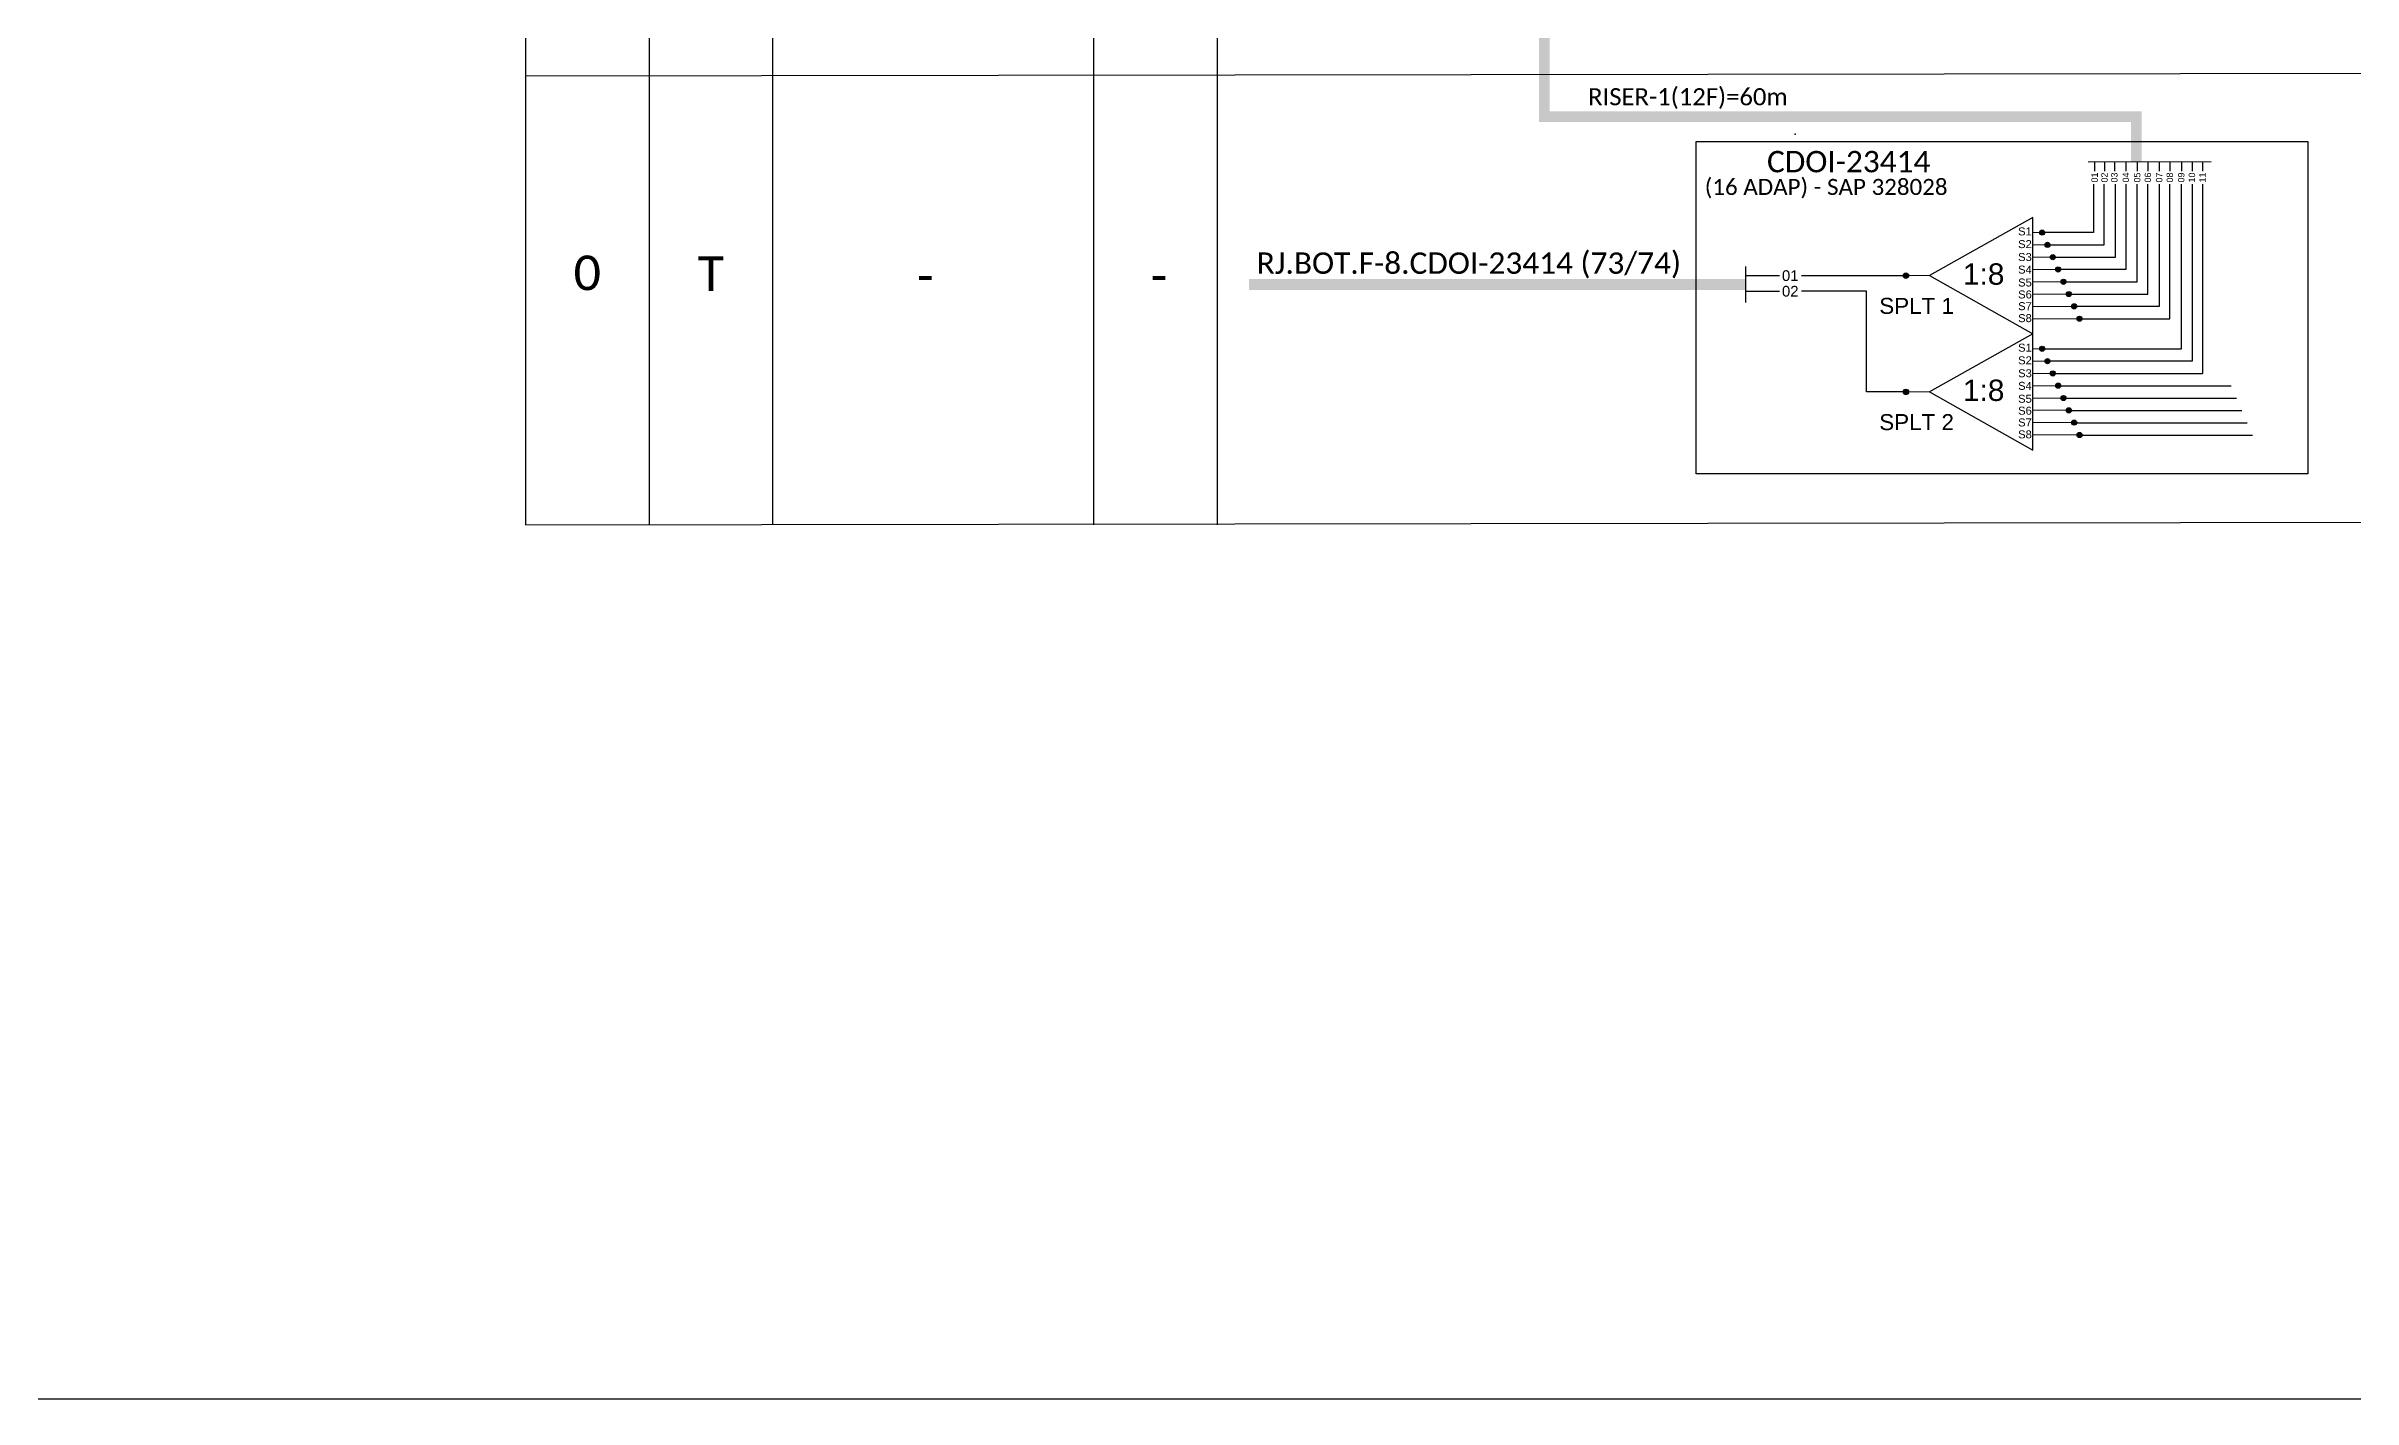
# Model space of a CAD drawing. Header units: metres. Extents: x -1286 to 457, y -500 to 94.
# Drawn here: x 36.4 to 252.2, y -499.8 to -373.2 of the extents above; entities that cross this region are included whole.
import ezdxf
from ezdxf.enums import TextEntityAlignment as Align

# ---------------------------------------------------------------- set-up
doc = ezdxf.new("R2010")
doc.units = ezdxf.units.M
doc.styles.add('ARIAL', font='arial.ttf')
doc.styles.add('WMF-Calibri0', font='calibri.ttf')
doc.linetypes.add('RESERVA', pattern='A,0.5,-0.15,["RESERVA",Standard,S=0.18,R=0,X=0,Y=-0.1],-1.3', length=1.95)

# ---------------------------------------------------------------- blocks, each defined once
blk = doc.blocks.new('SPLT_1-8_DIV_DIR')
h = blk.add_hatch(color=3)
h.dxf.hatch_style = 1
edge = h.paths.add_edge_path()
edge.add_arc((12.77, 4.04), 0.242, 0, 360)
h = blk.add_hatch(color=3)
h.dxf.hatch_style = 1
edge = h.paths.add_edge_path()
edge.add_arc((13.27, 2.88), 0.242, 0, 360)
h = blk.add_hatch(color=3)
h.dxf.hatch_style = 1
edge = h.paths.add_edge_path()
edge.add_arc((13.77, 1.73), 0.242, 0, 360)
h = blk.add_hatch(color=3)
h.dxf.hatch_style = 1
edge = h.paths.add_edge_path()
edge.add_arc((14.27, 0.58), 0.242, 0, 360)
h = blk.add_hatch(color=3)
h.dxf.hatch_style = 1
edge = h.paths.add_edge_path()
edge.add_arc((14.77, -0.58), 0.242, 0, 360)
h = blk.add_hatch(color=3)
h.dxf.hatch_style = 1
edge = h.paths.add_edge_path()
edge.add_arc((15.27, -1.73), 0.242, 0, 360)
h = blk.add_hatch(color=3)
h.dxf.hatch_style = 1
edge = h.paths.add_edge_path()
edge.add_arc((15.77, -2.88), 0.242, 0, 360)
h = blk.add_hatch(color=3)
h.dxf.hatch_style = 1
edge = h.paths.add_edge_path()
edge.add_arc((16.27, -4.04), 0.242, 0, 360)
at = {"color": 1}
blk.add_lwpolyline([(11.89, 5.45), (2.22, 0), (11.89, -5.45), (11.89, 5.45)], dxfattribs=at)
at = {"color": 7, "lineweight": 0}
for points in [[(12.77, 4.04), (11.89, 4.04)], [(11.89, 2.88), (13.27, 2.88)], [(11.89, 1.73), (13.77, 1.73)], [(11.89, 0.58), (14.27, 0.58)], [(11.89, -0.58), (14.77, -0.58)], [(11.89, -1.73), (15.27, -1.73)], [(11.89, -2.88), (15.77, -2.88)], [(11.89, -4.04), (16.27, -4.04)]]:
    blk.add_lwpolyline(points, dxfattribs=at)
at = {"color": 1, "lineweight": 0}
blk.add_lwpolyline([(2.22, 0), (0, 0)], dxfattribs=at)
at = {"color": 3}
for centre in [(12.77, 4.04), (13.27, 2.88), (13.77, 1.73), (14.27, 0.58), (14.77, -0.58), (15.27, -1.73), (15.77, -2.88), (16.27, -4.04)]:
    blk.add_circle(centre, 0.242, dxfattribs=at)
at = {"color": 1, "style": 'ARIAL'}
for s, height, p in [('S1', 0.75, (10.52, 3.77)), ('S2', 0.75, (10.52, 2.58)), ('1:8', 2, (5.35, -0.85)), ('S3', 0.75, (10.52, 1.37)), ('S4', 0.75, (10.52, 0.19)), ('S5', 0.75, (10.52, -1.02)), ('S6', 0.75, (10.52, -2.14)), ('S7', 0.75, (10.52, -3.24)), ('S8', 0.75, (10.52, -4.36))]:
    blk.add_text(s, height=height, dxfattribs=at).set_placement(p)
blk = doc.blocks.new('LEG_CDO64_DIR')
blk.add_point((0, 0))
at = {"color": 1, "style": 'WMF-Calibri0', "flags": 4}
blk.add_attdef('CDO', (-2.62, -3.57), '', height=2, dxfattribs=at)
blk.add_attdef('MODELO', text='', height=1.5, dxfattribs=at).set_placement((-1.52, -5.5), align=Align.CENTER)

msp = doc.modelspace()

# ---------------------------------------------------------------- hatches: boundary and pattern name
h = msp.add_hatch(color=3)
h.dxf.hatch_style = 1
edge = h.paths.add_edge_path()
edge.add_arc((210.43, -394.68), 0.256, 0, 360)
h = msp.add_hatch(color=3)
h.dxf.hatch_style = 1
edge = h.paths.add_edge_path()
edge.add_arc((210.43, -405.56), 0.256, 0, 360)

# ---------------------------------------------------------------- linework, layer by layer
at = {"color": 5}
for p, q in [((236.2, -384.03), (236.2, -384.9)), ((237.2, -384.03), (237.2, -384.9)), ((237.2, -384.03), (237.2, -384.9)), ((238.19, -384.03), (238.19, -384.9)), ((237.2, -386.12), (237.2, -402.68)), ((238.19, -386.12), (238.19, -403.84)), ((237.2, -402.68), (223.61, -402.68)), ((224.18, -403.84), (238.19, -403.84))]:
    msp.add_line(p, q, dxfattribs=at)
at = {"color": 8, "linetype": 'RESERVA', "ltscale": 4}
for p, q in [((224.68, -405), (240.85, -405)), ((225.18, -406.15), (241.35, -406.15)), ((225.68, -407.3), (241.85, -407.3)), ((226.17, -408.45), (242.35, -408.45)), ((226.67, -409.6), (242.85, -409.6))]:
    msp.add_line(p, q, dxfattribs=at)
msp.add_lwpolyline([(-384.06, -499.81), (456.94, -499.81), (456.94, 94.19), (-384.06, 94.19)], close=True)
for points in [[(81.28, -71.15), (81.28, -417.99)], [(92.85, -71.15), (92.85, -417.99)], [(104.43, -417.99), (104.43, -71.15)], [(134.44, -71.15), (134.44, -417.99)], [(146.02, -417.99), (146.02, -71.15)], [(81.28, -375.98), (435.2, -375.48)], [(81.28, -417.99), (435.2, -417.49)]]:
    msp.add_lwpolyline(points)
at = {"color": 5, "const_width": 1}
msp.add_lwpolyline([(231.99, -384.03), (231.99, -379.81), (176.61, -379.81), (176.61, -133.61)], dxfattribs=at)
at = {"color": 1}
msp.add_lwpolyline([(190.81, -382.14), (248.04, -382.14), (248.04, -413.23), (190.81, -413.23)], close=True, dxfattribs=at)
at = {"color": 5}
for points in [[(227.49, -384.03), (239, -384.01)], [(228.09, -384.03), (228.09, -384.9)], [(229.01, -384.03), (229.01, -384.9)], [(229.94, -384.03), (229.94, -384.9)], [(231.02, -384.03), (231.02, -384.9)], [(232.08, -384.03), (232.08, -384.9)], [(233.07, -384.03), (233.07, -384.9)], [(234.13, -384.03), (234.13, -384.9)], [(235.13, -384.03), (235.13, -384.9)], [(227.97, -386.12), (227.97, -390.65), (223.2, -390.65)], [(223.42, -401.53), (236.2, -401.53), (236.2, -386.12)], [(223.92, -391.8), (228.97, -391.8), (228.97, -386.12)], [(224.42, -392.95), (230.03, -392.95), (230.03, -386.12)], [(231.02, -386.12), (231.02, -394.1), (224.7, -394.1)], [(225.41, -395.26), (232.08, -395.26), (232.08, -386.12)], [(225.91, -396.41), (233.07, -396.41), (233.07, -386.12)], [(234.13, -386.12), (234.13, -397.56), (226.2, -397.56)], [(226.91, -398.71), (235.13, -398.72), (235.13, -386.12)]]:
    msp.add_lwpolyline(points, dxfattribs=at)
at = {"color": 1}
msp.add_lwpolyline([(195.45, -397.18), (195.45, -393.83)], dxfattribs=at)
at = {"color": 3}
for points in [[(195.45, -394.68), (198.61, -394.68)], [(200.68, -394.68), (210.43, -394.68)]]:
    msp.add_lwpolyline(points, dxfattribs=at)
at = {"color": 1, "const_width": 1}
msp.add_lwpolyline([(148.97, -395.51), (195.45, -395.51)], dxfattribs=at)
at = {"color": 2}
for points in [[(195.45, -396.14), (198.61, -396.14)], [(210.43, -405.56), (206.74, -405.56), (206.74, -396.14), (200.68, -396.14)]]:
    msp.add_lwpolyline(points, dxfattribs=at)
at = {"color": 3}
for centre in [(210.43, -394.68), (210.43, -405.56)]:
    msp.add_circle(centre, 0.256, dxfattribs=at)

# ---------------------------------------------------------------- block references
ref = msp.add_blockref('LEG_CDO64_DIR', (200.06, -381.43))
ref.add_attrib('CDO', 'CDOI-23414', (197.44, -385.01), dxfattribs={"color": 1, "height": 2, "style": 'WMF-Calibri0'})
ref.add_attrib('MODELO', '(16 ADAP) - SAP 328028', dxfattribs={"color": 1, "height": 1.5, "style": 'WMF-Calibri0'}).set_placement((202.97, -387.13), align=Align.CENTER)
at = {"xscale": 0.9982254764087685, "yscale": 0.9982254764087685, "zscale": 0.9982254764087685}
for p in [(210.43, -394.68), (210.43, -405.56)]:
    msp.add_blockref('SPLT_1-8_DIV_DIR', p, dxfattribs=at)

# ---------------------------------------------------------------- texts
at = {"color": 5, "style": 'WMF-Calibri0'}
msp.add_text('RISER-1(12F)=60m', height=1.6, dxfattribs=at).set_placement((180.7, -378.74))
at = {"style": 'ARIAL'}
for s, p in [('01', (228.09, -385.5)), ('02', (229.01, -385.5)), ('03', (229.93, -385.5)), ('04', (231.01, -385.5)), ('05', (232.07, -385.5)), ('06', (233.07, -385.5)), ('07', (234.12, -385.5)), ('08', (235.12, -385.5)), ('09', (236.19, -385.5)), ('10', (237.19, -385.5)), ('11', (238.18, -385.5))]:
    msp.add_text(s, height=0.6, rotation=90, dxfattribs=at).set_placement(p, align=Align.MIDDLE_CENTER)
at = {"color": 1, "style": 'WMF-Calibri0'}
msp.add_text('RJ.BOT.F-8.CDOI-23414 (73/74)', height=2, dxfattribs=at).set_placement((169.55, -393.51), align=Align.MIDDLE_CENTER)
at = {"color": 7}
for s, height, style, p in [('-', 3.24, 'WMF-Calibri0', (117.92, -396.32)), ('-', 3.24, 'WMF-Calibri0', (139.79, -396.32)), ('SPLT 1', 1.5, 'ARIAL', (207.94, -398.26)), ('SPLT 2', 1.5, 'ARIAL', (207.94, -409.14))]:
    msp.add_text(s, height=height, dxfattribs=dict(at, style=style)).set_placement(p)
at = {"style": 'ARIAL'}
for s, p in [('01', (199.61, -394.68)), ('02', (199.61, -396.14))]:
    msp.add_text(s, height=1, dxfattribs=at).set_placement(p, align=Align.MIDDLE_CENTER)
at = {"color": 7, "style": 'WMF-Calibri0'}
for tag, flags, p in [('0', 4, (87.07, -394.42)), ('T', 12, (98.64, -394.49))]:
    msp.add_attdef(tag, text='XX', height=3.24, dxfattribs=dict(at, flags=flags)).set_placement(p, align=Align.MIDDLE_CENTER)

doc.saveas('drawing.dxf')
